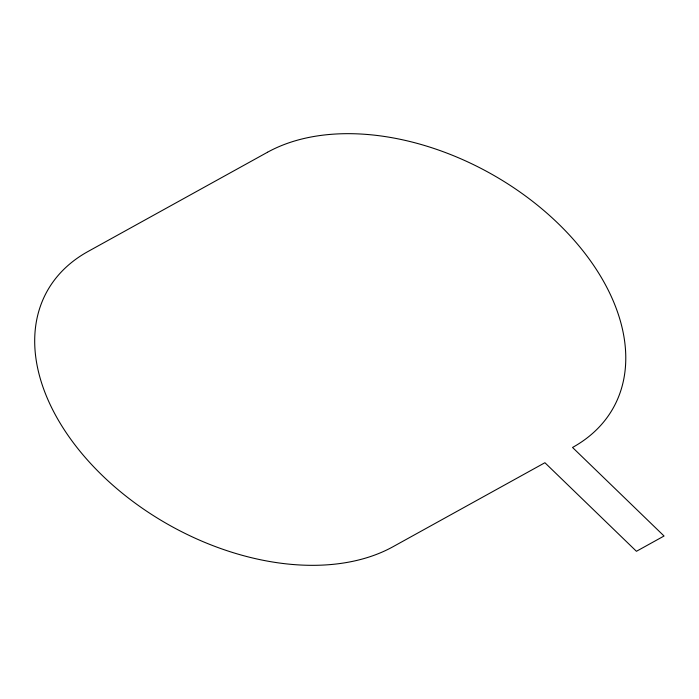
<?xml version="1.0" encoding="UTF-8"?>
<svg xmlns="http://www.w3.org/2000/svg" width="699" height="699" viewBox="0 0 699 699"><rect width="100%" height="100%" fill="white"/><g stroke="black" fill="none" stroke-linecap="round" stroke-linejoin="round"><path stroke-width="1.05" d="M267.49 152.26L87.934 251.544A221.417 144.676 29.2 0 0 102.351 475.521A221.417 144.676 29.2 0 0 392.987 546.74L544.914 462.729L636.431 551.293L664.05 536.011L572.533 447.456A221.417 144.676 29.2 0 0 558.125 223.479A221.417 144.676 29.2 0 0 267.49 152.26"/></g></svg>
